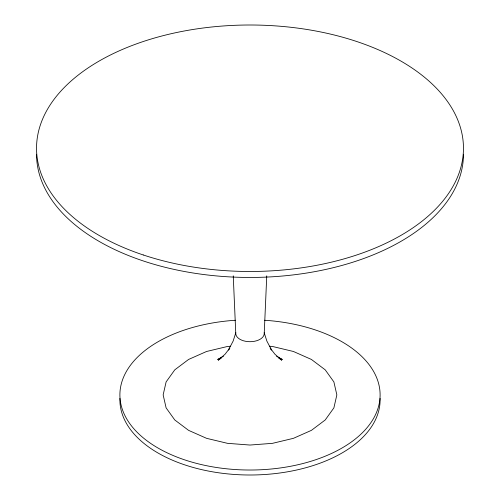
<?xml version="1.0" encoding="UTF-8"?>
<svg xmlns="http://www.w3.org/2000/svg" width="500" height="500" viewBox="0 0 500 500"><rect width="100%" height="100%" fill="white"/><g stroke="black" fill="none" stroke-linecap="round" stroke-linejoin="round"><path stroke-width="0.75" d="M266.75 275.844L264.231 333.488A14.231 8.219 0 0 1 250 341.7A14.231 8.219 0 0 1 235.769 333.488L233.25 275.844M235.812 332.744L233.144 341.044L228.444 350.037L229.781 348.175M229.744 348.137L225.106 354.175L218.3 360.219L221.206 358.031M223.469 356.206L217.638 359.475L221.019 357.975M230.625 346.238L227.525 346.469L206.575 351.481L188.588 359.45L174.788 369.831L166.112 381.925L163.15 394.9L166.112 407.881L174.788 419.975L188.588 430.356L206.575 438.325L227.525 443.338L250 445.044L272.475 443.338L293.425 438.325L311.413 430.356L325.213 419.975L333.888 407.881L336.85 394.9L333.888 381.925L325.213 369.831L311.413 359.45L293.425 351.481L272.475 346.469L269.375 346.238M278.981 357.975L282.362 359.475L276.531 356.206M278.794 358.031L281.7 360.219L274.894 354.175L270.256 348.137M270.219 348.175L271.556 350.037L266.856 341.044L264.188 332.744M264.662 320.262A130.106 75.119 0 0 1 360.15 434.881A130.106 75.119 0 0 1 139.85 434.881A130.106 75.119 0 0 1 235.338 320.262M380.081 398.381A130.106 75.119 0 0 1 250 475A130.106 75.119 0 0 1 119.919 398.381M463.462 154.219A213.463 123.238 0 0 1 250 277.456A213.463 123.238 0 0 1 36.538 154.219M143.269 254.969A213.463 123.238 0 0 0 463.462 148.238A213.463 123.238 0 0 0 143.269 41.513A213.463 123.238 0 0 0 143.269 254.969"/></g></svg>
